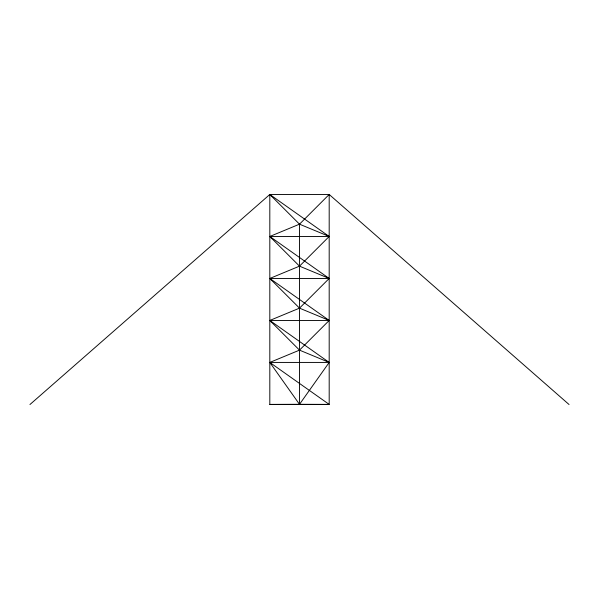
<?xml version="1.0" encoding="UTF-8"?>
<svg xmlns="http://www.w3.org/2000/svg" width="599" height="599" viewBox="0 0 599 599"><rect width="100%" height="100%" fill="white"/><g stroke="black" fill="none" stroke-linecap="round" stroke-linejoin="round"><path stroke-width="0.9" d="M269.812 404.422L329.188 404.422L329.188 194.48L269.812 194.48L269.812 404.422L299.5 404.325L329.188 362.432L269.812 320.45L299.5 308.148L329.188 278.46L269.812 236.47L299.5 224.176L329.188 194.48L569.05 404.52M29.95 404.52L269.812 194.48L329.188 236.47L299.5 266.158L269.812 278.46L299.5 308.148L329.188 320.45L299.5 350.138L269.812 362.432L299.5 404.325L329.188 404.422L269.812 362.432L329.188 362.432L299.5 350.138L269.812 320.45L329.188 320.45L269.812 278.46L329.188 278.46L299.5 266.158L269.812 236.47L329.188 236.47L299.5 224.176L269.812 194.48M299.5 224.176L299.5 404.325"/></g></svg>
